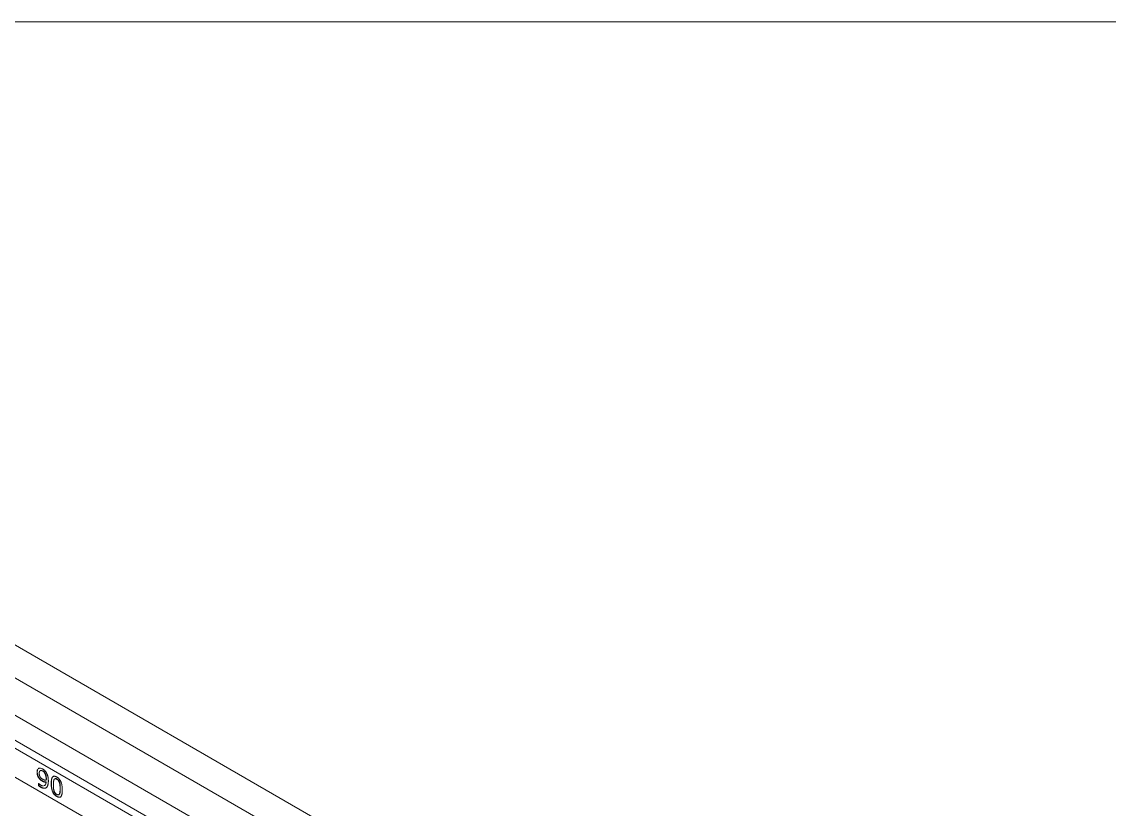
# Model space of a CAD drawing. Header units: millimetres. Extents: x 2 to 278, y 1 to 215.
# Drawn here: x 192.46 to 235.24, y 183.68 to 214.65 of the extents above; entities that cross this region are included whole.
import ezdxf

# ---------------------------------------------------------------- set-up
doc = ezdxf.new("R2010")
doc.units = ezdxf.units.MM

msp = doc.modelspace()

# ---------------------------------------------------------------- linework, layer by layer
at = {"color": 7, "linetype": 'Continuous', "lineweight": 0}
for p, q in [((1.579, 214.645), (277.989, 214.645)), ((164.539, 206.098), (270.605, 144.868)), ((163.417, 205.45), (269.483, 144.22)), ((161.441, 204.144), (267.507, 142.913)), ((161.172, 203.988), (267.238, 142.758)), ((163.417, 203.981), (269.483, 142.75)), ((161.172, 202.848), (267.238, 141.617)), ((193.122, 185.27), (193.147, 185.293)), ((193.062, 185.135), (193.071, 185.14)), ((193.136, 184.903), (193.145, 184.909)), ((193.288, 185.187), (193.279, 185.182)), ((193.379, 185.093), (193.37, 185.088)), ((193.427, 184.825), (193.418, 184.82)), ((193.429, 184.87), (193.42, 184.865)), ((193.767, 184.878), (193.755, 184.872)), ((193.847, 184.864), (193.838, 184.859)), ((193.125, 184.691), (193.129, 184.689)), ((193.125, 184.601), (193.125, 184.691)), ((193.125, 184.601), (193.134, 184.606)), ((193.134, 184.606), (193.134, 184.685)), ((193.201, 184.547), (193.21, 184.552)), ((193.269, 184.783), (193.278, 184.788)), ((193.418, 184.749), (193.427, 184.754)), ((193.619, 184.686), (193.628, 184.692)), ((193.952, 184.727), (193.943, 184.722)), ((193.978, 184.49), (193.969, 184.485)), ((193.838, 184.179), (193.847, 184.184)), ((193.918, 184.248), (193.929, 184.254)), ((193.926, 184.257), (193.953, 184.283)), ((193.953, 184.283), (193.944, 184.277))]:
    msp.add_line(p, q, dxfattribs=at)
for points, knots in [([(193.071, 185.14), (193.071, 185.149), (193.071, 185.167), (193.074, 185.192), (193.079, 185.214), (193.085, 185.229), (193.088, 185.237), (193.089, 185.239)], [0, 0, 0, 0, 0.0688078, 0.1348945, 0.1988225, 0.2612129, 0.28, 0.28, 0.28, 0.28]), ([(193.113, 185.265), (193.121, 185.274), (193.143, 185.299), (193.204, 185.299), (193.255, 185.276), (193.28, 185.264)], [0, 0, 0, 0, 0.215253, 0.607474, 1, 1, 1, 1]), ([(193.28, 185.264), (193.287, 185.259), (193.302, 185.25), (193.324, 185.235), (193.345, 185.217), (193.364, 185.199), (193.383, 185.179), (193.401, 185.157), (193.418, 185.134), (193.427, 185.118), (193.432, 185.11)], [0, 0, 0, 0, 0.133994, 0.264455, 0.390804, 0.515497, 0.638466, 0.75869, 0.8788, 1, 1, 1, 1]), ([(193.062, 185.135), (193.062, 185.144), (193.062, 185.162), (193.065, 185.186), (193.07, 185.209), (193.076, 185.224), (193.079, 185.232), (193.08, 185.234)], [0, 0, 0, 0, 0.0688078, 0.1348945, 0.1988225, 0.2612129, 0.28, 0.28, 0.28, 0.28]), ([(193.136, 184.903), (193.13, 184.912), (193.119, 184.929), (193.103, 184.956), (193.091, 184.984), (193.08, 185.013), (193.072, 185.042), (193.066, 185.072), (193.062, 185.104), (193.062, 185.124), (193.062, 185.135)], [0, 0, 0, 0, 0.119167, 0.235377, 0.352073, 0.46967, 0.590983, 0.718444, 0.854856, 1, 1, 1, 1]), ([(193.145, 184.909), (193.139, 184.917), (193.128, 184.934), (193.112, 184.961), (193.099, 184.989), (193.089, 185.018), (193.08, 185.047), (193.075, 185.078), (193.071, 185.109), (193.071, 185.129), (193.071, 185.14)], [0, 0, 0, 0, 0.119167, 0.235377, 0.352073, 0.46967, 0.590983, 0.718444, 0.854856, 1, 1, 1, 1]), ([(193.269, 184.783), (193.263, 184.787), (193.25, 184.794), (193.232, 184.806), (193.215, 184.819), (193.199, 184.832), (193.183, 184.847), (193.167, 184.864), (193.151, 184.883), (193.141, 184.896), (193.136, 184.903)], [0, 0, 0, 0, 0.134454, 0.262158, 0.384585, 0.501992, 0.618365, 0.739237, 0.865843, 1, 1, 1, 1]), ([(193.278, 184.788), (193.272, 184.792), (193.259, 184.799), (193.241, 184.811), (193.224, 184.824), (193.208, 184.837), (193.192, 184.852), (193.176, 184.869), (193.16, 184.888), (193.15, 184.901), (193.145, 184.909)], [0, 0, 0, 0, 0.134454, 0.262158, 0.384585, 0.501992, 0.618365, 0.739237, 0.865843, 1, 1, 1, 1]), ([(193.279, 185.182), (193.274, 185.184), (193.264, 185.189), (193.251, 185.195), (193.237, 185.2), (193.225, 185.202), (193.214, 185.202), (193.203, 185.201), (193.193, 185.197), (193.184, 185.192), (193.176, 185.186), (193.169, 185.177), (193.162, 185.166), (193.158, 185.154), (193.154, 185.14), (193.151, 185.124), (193.149, 185.107), (193.149, 185.094), (193.149, 185.088)], [0, 0, 0, 0, 0.0664, 0.129299, 0.189853, 0.248171, 0.305265, 0.362059, 0.419307, 0.476952, 0.535694, 0.594811, 0.655407, 0.717853, 0.783187, 0.851677, 0.924069, 1, 1, 1, 1]), ([(193.149, 185.088), (193.149, 185.081), (193.15, 185.066), (193.152, 185.045), (193.155, 185.025), (193.16, 185.006), (193.167, 184.987), (193.176, 184.969), (193.186, 184.95), (193.194, 184.938), (193.198, 184.932)], [0, 0, 0, 0, 0.1523669, 0.2908957, 0.416723, 0.5313636, 0.6416676, 0.7554167, 0.8742072, 1, 1, 1, 1]), ([(193.288, 185.187), (193.267, 185.197), (193.225, 185.217), (193.198, 185.198), (193.184, 185.188)], [0, 0, 0, 0, 0.515935, 1, 1, 1, 1]), ([(193.198, 184.932), (193.202, 184.928), (193.208, 184.919), (193.218, 184.908), (193.229, 184.897), (193.244, 184.884), (193.264, 184.869), (193.281, 184.859), (193.29, 184.854)], [0, 0, 0, 0, 0.118869, 0.237695, 0.354309, 0.473711, 0.724943, 1, 1, 1, 1]), ([(193.37, 185.088), (193.367, 185.093), (193.36, 185.104), (193.35, 185.119), (193.339, 185.132), (193.328, 185.144), (193.316, 185.155), (193.304, 185.165), (193.292, 185.174), (193.283, 185.179), (193.279, 185.182)], [0, 0, 0, 0, 0.133378, 0.261302, 0.38458, 0.504996, 0.624536, 0.746057, 0.871024, 1, 1, 1, 1]), ([(193.379, 185.093), (193.376, 185.098), (193.369, 185.109), (193.359, 185.124), (193.348, 185.137), (193.337, 185.149), (193.325, 185.16), (193.313, 185.17), (193.301, 185.179), (193.292, 185.184), (193.288, 185.187)], [0, 0, 0, 0, 0.133378, 0.261302, 0.38458, 0.504996, 0.624536, 0.746057, 0.871024, 1, 1, 1, 1]), ([(193.29, 184.854), (193.295, 184.851), (193.306, 184.845), (193.323, 184.837), (193.339, 184.831), (193.356, 184.826), (193.372, 184.822), (193.388, 184.82), (193.403, 184.819), (193.413, 184.819), (193.418, 184.82)], [0, 0, 0, 0, 0.12111, 0.244691, 0.368351, 0.495659, 0.623114, 0.749439, 0.874326, 1, 1, 1, 1]), ([(193.42, 184.865), (193.42, 184.871), (193.42, 184.883), (193.419, 184.901), (193.418, 184.919), (193.417, 184.935), (193.415, 184.951), (193.412, 184.966), (193.41, 184.981), (193.406, 184.999), (193.4, 185.02), (193.391, 185.045), (193.381, 185.067), (193.374, 185.081), (193.37, 185.088)], [0, 0, 0, 0, 0.089163, 0.17424, 0.254598, 0.331071, 0.403006, 0.471317, 0.535348, 0.595917, 0.708353, 0.811903, 0.90851, 1, 1, 1, 1]), ([(193.429, 184.87), (193.429, 184.876), (193.429, 184.889), (193.428, 184.907), (193.427, 184.924), (193.425, 184.94), (193.424, 184.956), (193.421, 184.972), (193.419, 184.986), (193.415, 185.004), (193.409, 185.026), (193.4, 185.05), (193.39, 185.072), (193.383, 185.086), (193.379, 185.093)], [0, 0, 0, 0, 0.089163, 0.17424, 0.254598, 0.331071, 0.403006, 0.471317, 0.535348, 0.595917, 0.708353, 0.811903, 0.90851, 1, 1, 1, 1]), ([(193.418, 184.82), (193.418, 184.823), (193.419, 184.83), (193.419, 184.84), (193.42, 184.852), (193.42, 184.86), (193.42, 184.865)], [0, 0, 0, 0, 0.22062, 0.441241, 0.689744, 1, 1, 1, 1]), ([(193.427, 184.825), (193.427, 184.828), (193.428, 184.835), (193.428, 184.845), (193.429, 184.857), (193.429, 184.865), (193.429, 184.87)], [0, 0, 0, 0, 0.22062, 0.441241, 0.689744, 1, 1, 1, 1]), ([(193.432, 185.11), (193.438, 185.099), (193.45, 185.078), (193.465, 185.044), (193.478, 185.009), (193.487, 184.978), (193.493, 184.953), (193.497, 184.933), (193.5, 184.912), (193.503, 184.89), (193.505, 184.867), (193.506, 184.844), (193.507, 184.819), (193.507, 184.803), (193.507, 184.795)], [0, 0, 0, 0, 0.1004159, 0.2036953, 0.311007, 0.4236859, 0.4834124, 0.5462315, 0.6128034, 0.6828056, 0.7563695, 0.833608, 0.9146413, 1, 1, 1, 1]), ([(193.619, 184.686), (193.619, 184.702), (193.619, 184.732), (193.622, 184.775), (193.626, 184.814), (193.632, 184.848), (193.639, 184.878), (193.648, 184.905), (193.659, 184.926), (193.671, 184.945), (193.685, 184.958), (193.702, 184.968), (193.72, 184.974), (193.74, 184.976), (193.762, 184.973), (193.785, 184.967), (193.811, 184.957), (193.828, 184.947), (193.838, 184.942)], [0, 0, 0, 0, 0.0906251, 0.1753502, 0.2540883, 0.3273932, 0.3957891, 0.4591016, 0.5179057, 0.5731742, 0.625499, 0.6763276, 0.726617, 0.7772063, 0.8289606, 0.8828006, 0.9396259, 1, 1, 1, 1]), ([(193.628, 184.692), (193.629, 184.734), (193.631, 184.82), (193.654, 184.913), (193.687, 184.963), (193.712, 184.97), (193.721, 184.973)], [0, 0, 0, 0, 0.357653, 0.714378, 0.892887, 1, 1, 1, 1]), ([(193.731, 184.844), (193.729, 184.839), (193.724, 184.828), (193.719, 184.808), (193.714, 184.786), (193.711, 184.76), (193.709, 184.732), (193.707, 184.701), (193.706, 184.669), (193.706, 184.647), (193.706, 184.636)], [0, 0, 0, 0, 0.092932, 0.195517, 0.308519, 0.432509, 0.565434, 0.704477, 0.849094, 1, 1, 1, 1]), ([(193.838, 184.859), (193.831, 184.863), (193.819, 184.869), (193.802, 184.876), (193.786, 184.879), (193.772, 184.878), (193.759, 184.875), (193.749, 184.867), (193.739, 184.857), (193.734, 184.848), (193.731, 184.844)], [0, 0, 0, 0, 0.141373, 0.271633, 0.394112, 0.510434, 0.625792, 0.743398, 0.867888, 1, 1, 1, 1]), ([(193.847, 184.864), (193.834, 184.87), (193.81, 184.883), (193.78, 184.888), (193.77, 184.877), (193.768, 184.874)], [0, 0, 0, 0, 0.42532, 0.849508, 1, 1, 1, 1]), ([(193.838, 184.942), (193.847, 184.936), (193.865, 184.925), (193.89, 184.906), (193.914, 184.885), (193.936, 184.862), (193.956, 184.837), (193.974, 184.81), (193.99, 184.781), (194.005, 184.751), (194.017, 184.718), (194.028, 184.684), (194.036, 184.647), (194.044, 184.608), (194.049, 184.568), (194.054, 184.525), (194.056, 184.48), (194.056, 184.45), (194.056, 184.435)], [0, 0, 0, 0, 0.061032, 0.118504, 0.173116, 0.225322, 0.276001, 0.32667, 0.377985, 0.430681, 0.486391, 0.54544, 0.608778, 0.67676, 0.749332, 0.827388, 0.910869, 1, 1, 1, 1]), ([(193.943, 184.722), (193.941, 184.73), (193.936, 184.744), (193.926, 184.765), (193.915, 184.785), (193.903, 184.803), (193.889, 184.819), (193.874, 184.834), (193.856, 184.848), (193.844, 184.855), (193.838, 184.859)], [0, 0, 0, 0, 0.130246, 0.252579, 0.370446, 0.485239, 0.600835, 0.723405, 0.855628, 1, 1, 1, 1]), ([(193.952, 184.727), (193.95, 184.735), (193.945, 184.749), (193.935, 184.77), (193.924, 184.79), (193.912, 184.808), (193.898, 184.824), (193.883, 184.839), (193.865, 184.853), (193.853, 184.86), (193.847, 184.864)], [0, 0, 0, 0, 0.130246, 0.252579, 0.370446, 0.485239, 0.600835, 0.723405, 0.855628, 1, 1, 1, 1]), ([(193.201, 184.547), (193.194, 184.551), (193.18, 184.559), (193.16, 184.572), (193.142, 184.586), (193.131, 184.596), (193.125, 184.601)], [0, 0, 0, 0, 0.276467, 0.539213, 0.781117, 1, 1, 1, 1]), ([(193.129, 184.689), (193.132, 184.687), (193.136, 184.681), (193.144, 184.674), (193.154, 184.665), (193.168, 184.653), (193.188, 184.638), (193.204, 184.628), (193.213, 184.622)], [0, 0, 0, 0, 0.085473, 0.184026, 0.294643, 0.420733, 0.698205, 1, 1, 1, 1]), ([(193.21, 184.552), (193.203, 184.556), (193.189, 184.564), (193.169, 184.578), (193.151, 184.591), (193.14, 184.601), (193.134, 184.606)], [0, 0, 0, 0, 0.276467, 0.539213, 0.781117, 1, 1, 1, 1]), ([(193.432, 184.53), (193.426, 184.525), (193.412, 184.515), (193.389, 184.505), (193.364, 184.499), (193.341, 184.498), (193.322, 184.5), (193.306, 184.503), (193.29, 184.507), (193.274, 184.512), (193.256, 184.519), (193.238, 184.527), (193.22, 184.536), (193.207, 184.543), (193.201, 184.547)], [0, 0, 0, 0, 0.116737, 0.233118, 0.349564, 0.468959, 0.52982, 0.592147, 0.655423, 0.720634, 0.787074, 0.855933, 0.926852, 1, 1, 1, 1]), ([(193.441, 184.536), (193.434, 184.53), (193.421, 184.52), (193.398, 184.51), (193.373, 184.504), (193.35, 184.504), (193.331, 184.505), (193.315, 184.508), (193.299, 184.512), (193.283, 184.517), (193.265, 184.524), (193.247, 184.532), (193.229, 184.541), (193.216, 184.548), (193.21, 184.552)], [0, 0, 0, 0, 0.116737, 0.233118, 0.349564, 0.468959, 0.52982, 0.592147, 0.655423, 0.720634, 0.787074, 0.855933, 0.926852, 1, 1, 1, 1]), ([(193.213, 184.622), (193.22, 184.618), (193.235, 184.61), (193.256, 184.601), (193.276, 184.595), (193.291, 184.592), (193.3, 184.591), (193.303, 184.591)], [0, 0, 0, 0, 0.0679813, 0.132625, 0.1945168, 0.2540689, 0.28, 0.28, 0.28, 0.28]), ([(193.418, 184.749), (193.411, 184.748), (193.399, 184.747), (193.38, 184.746), (193.362, 184.748), (193.344, 184.751), (193.326, 184.756), (193.308, 184.763), (193.289, 184.772), (193.276, 184.779), (193.269, 184.783)], [0, 0, 0, 0, 0.141395, 0.274048, 0.39918, 0.516681, 0.632245, 0.750788, 0.872929, 1, 1, 1, 1]), ([(193.427, 184.754), (193.42, 184.753), (193.408, 184.752), (193.389, 184.752), (193.371, 184.753), (193.353, 184.756), (193.335, 184.762), (193.317, 184.768), (193.298, 184.777), (193.284, 184.785), (193.278, 184.788)], [0, 0, 0, 0, 0.141395, 0.274048, 0.39918, 0.516681, 0.632245, 0.750788, 0.872929, 1, 1, 1, 1]), ([(193.334, 184.602), (193.348, 184.606), (193.401, 184.62), (193.411, 184.694), (193.418, 184.749)], [0, 0, 0, 0, 0.262319, 1, 1, 1, 1]), ([(193.343, 184.608), (193.357, 184.611), (193.41, 184.625), (193.42, 184.699), (193.427, 184.754)], [0, 0, 0, 0, 0.262319, 1, 1, 1, 1]), ([(193.507, 184.795), (193.507, 184.779), (193.507, 184.749), (193.503, 184.706), (193.497, 184.667), (193.489, 184.631), (193.479, 184.6), (193.466, 184.572), (193.45, 184.549), (193.438, 184.536), (193.432, 184.53)], [0, 0, 0, 0, 0.1442105, 0.2819077, 0.4140321, 0.5408511, 0.662698, 0.779049, 0.8911482, 1, 1, 1, 1]), ([(193.838, 184.179), (193.828, 184.185), (193.811, 184.195), (193.785, 184.215), (193.761, 184.236), (193.739, 184.259), (193.719, 184.283), (193.701, 184.31), (193.685, 184.339), (193.671, 184.369), (193.658, 184.401), (193.647, 184.436), (193.639, 184.472), (193.631, 184.511), (193.626, 184.552), (193.622, 184.595), (193.619, 184.64), (193.619, 184.671), (193.619, 184.686)], [0, 0, 0, 0, 0.060973, 0.118388, 0.172874, 0.22467, 0.275401, 0.32568, 0.376549, 0.428972, 0.484148, 0.542887, 0.606162, 0.674011, 0.747103, 0.82563, 0.909854, 1, 1, 1, 1]), ([(193.847, 184.184), (193.837, 184.19), (193.82, 184.201), (193.794, 184.22), (193.77, 184.241), (193.748, 184.264), (193.728, 184.289), (193.71, 184.315), (193.694, 184.344), (193.68, 184.374), (193.667, 184.407), (193.656, 184.441), (193.648, 184.477), (193.64, 184.516), (193.635, 184.557), (193.631, 184.6), (193.628, 184.645), (193.628, 184.676), (193.628, 184.692)], [0, 0, 0, 0, 0.060973, 0.118388, 0.172874, 0.22467, 0.275401, 0.32568, 0.376549, 0.428972, 0.484148, 0.542887, 0.606162, 0.674011, 0.747103, 0.82563, 0.909854, 1, 1, 1, 1]), ([(193.706, 184.636), (193.706, 184.624), (193.706, 184.6), (193.707, 184.566), (193.709, 184.535), (193.711, 184.506), (193.714, 184.479), (193.718, 184.453), (193.723, 184.427), (193.728, 184.41), (193.731, 184.402)], [0, 0, 0, 0, 0.164101, 0.31475, 0.45075, 0.57345, 0.686482, 0.794892, 0.899373, 1, 1, 1, 1]), ([(193.731, 184.402), (193.733, 184.394), (193.738, 184.38), (193.747, 184.359), (193.758, 184.339), (193.77, 184.32), (193.784, 184.303), (193.8, 184.288), (193.818, 184.274), (193.831, 184.266), (193.838, 184.262)], [0, 0, 0, 0, 0.127933, 0.248979, 0.364498, 0.478623, 0.594752, 0.717986, 0.852152, 1, 1, 1, 1]), ([(194.056, 184.435), (194.056, 184.419), (194.056, 184.388), (194.053, 184.345), (194.049, 184.306), (194.044, 184.272), (194.036, 184.241), (194.027, 184.215), (194.016, 184.193), (194.004, 184.176), (193.989, 184.162), (193.973, 184.152), (193.955, 184.147), (193.935, 184.145), (193.913, 184.148), (193.89, 184.154), (193.864, 184.165), (193.847, 184.174), (193.838, 184.179)], [0, 0, 0, 0, 0.091414, 0.176654, 0.25618, 0.329726, 0.398161, 0.461186, 0.519966, 0.574874, 0.627124, 0.67754, 0.72759, 0.777885, 0.829619, 0.883437, 0.939926, 1, 1, 1, 1]), ([(193.969, 184.485), (193.969, 184.497), (193.969, 184.52), (193.968, 184.555), (193.966, 184.587), (193.964, 184.617), (193.961, 184.645), (193.956, 184.672), (193.951, 184.697), (193.946, 184.714), (193.943, 184.722)], [0, 0, 0, 0, 0.159651, 0.308566, 0.446193, 0.573969, 0.692158, 0.802057, 0.904099, 1, 1, 1, 1]), ([(193.944, 184.277), (193.946, 184.283), (193.951, 184.294), (193.956, 184.314), (193.961, 184.335), (193.964, 184.36), (193.966, 184.387), (193.968, 184.417), (193.969, 184.45), (193.969, 184.473), (193.969, 184.485)], [0, 0, 0, 0, 0.097892, 0.201849, 0.31108, 0.427473, 0.552815, 0.689917, 0.838949, 1, 1, 1, 1]), ([(193.978, 184.49), (193.978, 184.502), (193.978, 184.526), (193.977, 184.56), (193.975, 184.592), (193.973, 184.622), (193.97, 184.65), (193.965, 184.677), (193.96, 184.703), (193.955, 184.719), (193.952, 184.727)], [0, 0, 0, 0, 0.159651, 0.308566, 0.446193, 0.573969, 0.692158, 0.802057, 0.904099, 1, 1, 1, 1]), ([(193.953, 184.283), (193.955, 184.288), (193.96, 184.299), (193.965, 184.319), (193.97, 184.341), (193.973, 184.365), (193.975, 184.392), (193.977, 184.422), (193.978, 184.455), (193.978, 184.478), (193.978, 184.49)], [0, 0, 0, 0, 0.097892, 0.201849, 0.31108, 0.427473, 0.552815, 0.689917, 0.838949, 1, 1, 1, 1]), ([(193.838, 184.262), (193.844, 184.258), (193.856, 184.252), (193.873, 184.245), (193.889, 184.242), (193.903, 184.242), (193.916, 184.246), (193.927, 184.253), (193.936, 184.264), (193.941, 184.273), (193.944, 184.277)], [0, 0, 0, 0, 0.141458, 0.272712, 0.395264, 0.512481, 0.627909, 0.745586, 0.869079, 1, 1, 1, 1]), ([(194.002, 184.173), (194.001, 184.171), (193.99, 184.157), (193.941, 184.143), (193.884, 184.168), (193.847, 184.184)], [0, 0, 0, 0, 0.041654, 0.362595, 1, 1, 1, 1])]:
    msp.add_open_spline(points, degree=3, knots=knots, dxfattribs=at)

doc.saveas('drawing.dxf')
